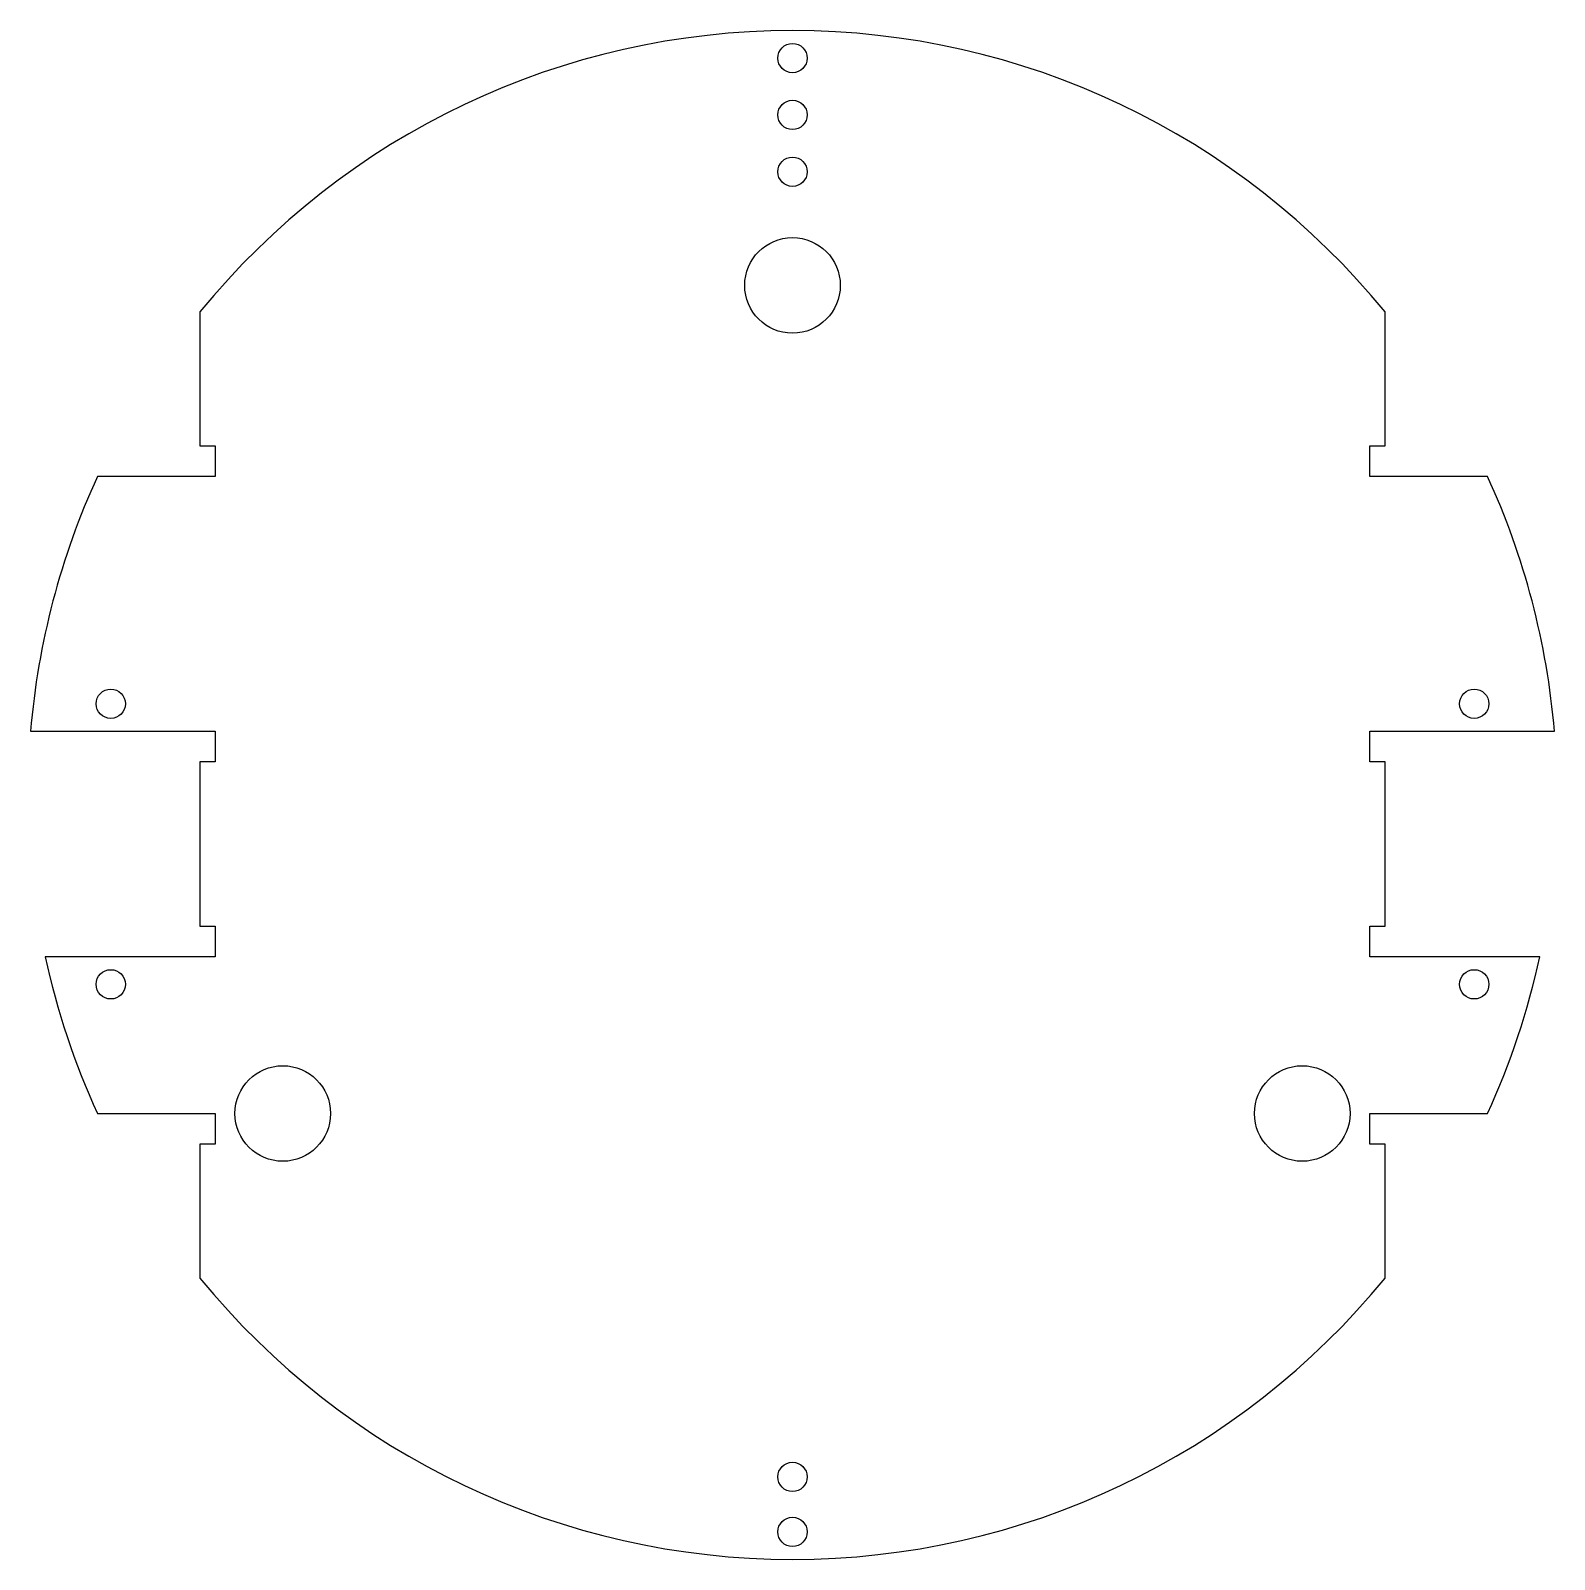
# Model space of a CAD drawing. Header units: inches. Extents: x -2.99 to 2.99, y -3 to 3.
import ezdxf

# ---------------------------------------------------------------- set-up
doc = ezdxf.new("R2010")
doc.units = ezdxf.units.IN
doc.header["$MEASUREMENT"] = 0

msp = doc.modelspace()

# ---------------------------------------------------------------- linework, layer by layer
msp.add_lwpolyline([(-2.265, 1.25), (-2.7272, 1.25, 0.086803), (-2.9896, 0.25), (-2.265, 0.25), (-2.265, 0.13), (-2.325, 0.13), (-2.325, -0.515), (-2.265, -0.515), (-2.265, -0.635), (-2.932, -0.635, 0.054177), (-2.7272, -1.25), (-2.265, -1.25), (-2.265, -1.37), (-2.325, -1.37), (-2.325, -1.8959, 0.474889), (2.325, -1.8959), (2.325, -1.37), (2.265, -1.37), (2.265, -1.25), (2.7272, -1.25, 0.054177), (2.932, -0.635), (2.265, -0.635), (2.265, -0.515), (2.325, -0.515), (2.325, 0.13), (2.265, 0.13), (2.265, 0.25), (2.9896, 0.25, 0.086803), (2.7272, 1.25), (2.265, 1.25), (2.265, 1.37), (2.325, 1.37), (2.325, 1.8959, 0.474889), (-2.325, 1.8959), (-2.325, 1.37), (-2.265, 1.37)], format="xyb", close=True)
for centre, radius in [((0, 2.892), 0.0575), ((0, 2.669), 0.0575), ((0, 2.446), 0.0575), ((0, 2), 0.1875), ((-2.675, 0.358), 0.0575), ((2.675, 0.358), 0.0575), ((-2.675, -0.743), 0.0575), ((2.675, -0.743), 0.0575), ((-2, -1.25), 0.1875), ((2, -1.25), 0.1875), ((0, -2.676), 0.0575), ((0, -2.892), 0.0575)]:
    msp.add_circle(centre, radius)

doc.saveas('drawing.dxf')
